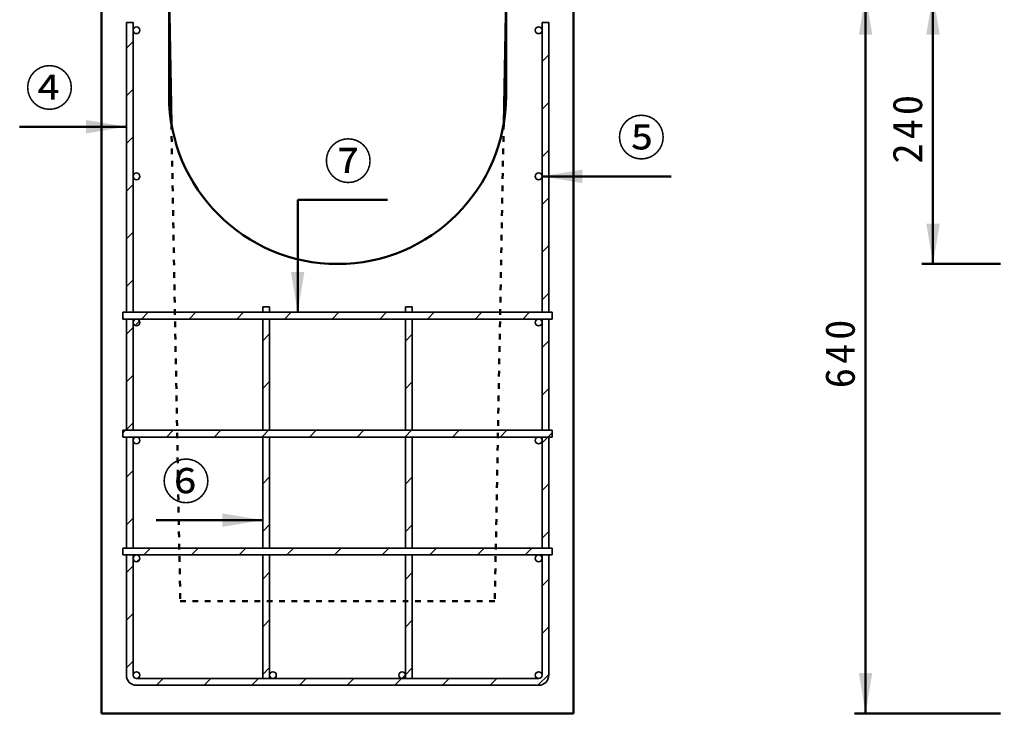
# Model space of a CAD drawing. Units: millimetres, scale not verified. Extents: x 100 to 4105, y 100 to 2870.
# Drawn here: x 1100 to 1973, y 765 to 1383 of the extents above; entities that cross this region are included whole.
import ezdxf
from ezdxf.enums import TextEntityAlignment as Align

# ---------------------------------------------------------------- set-up
doc = ezdxf.new("R2010")
doc.units = ezdxf.units.MM
doc.header["$LTSCALE"] = 5
doc.linetypes.add('USER1', pattern=[2.2, 1, -1.2])
doc.layers.add('V-nasSTD', color=7, linetype='Continuous', lineweight=35)
doc.styles.add('ＭＳ ゴシック', font='')
doc.styles.get('ＭＳ ゴシック').set_extended_font_data('MS Gothic')

msp = doc.modelspace()

# ---------------------------------------------------------------- hatches: boundary and pattern name
at = {"layer": 'V-nasSTD'}
for points in [[(1858.969, 1369.045), (1852.969, 1405.045), (1846.969, 1369.045)], [(1906.969, 1369.045), (1912.969, 1405.045), (1918.969, 1369.045)], [(1158.969, 1281.202), (1194.969, 1287.202), (1158.969, 1293.202)], [(1600.969, 1237.045), (1564.969, 1243.045), (1600.969, 1249.045)], [(1918.969, 1201.045), (1912.969, 1165.045), (1906.969, 1201.045)], [(1341.469, 1158.045), (1347.469, 1122.045), (1353.469, 1158.045)], [(1280.469, 931.045), (1316.469, 937.045), (1280.469, 943.045)], [(1846.969, 801.045), (1852.969, 765.045), (1858.969, 801.045)]]:
    msp.add_hatch(color=256, dxfattribs=at).paths.add_polyline_path(points)

# ---------------------------------------------------------------- linework, layer by layer
at = {"layer": 'V-nasSTD', "lineweight": 50}
for p, q in [((1232.969, 1405.045), (1232.969, 1315.045)), ((1235.103, 1289.836), (1232.969, 1405.045)), ((1530.836, 1289.836), (1532.969, 1405.045)), ((1532.969, 1405.045), (1532.969, 1315.045)), ((1852.969, 765.045), (1852.969, 1405.045)), ((1912.969, 1165.045), (1912.969, 1405.045)), ((1172.969, 1393.045), (1172.969, 765.045)), ((1592.969, 1393.045), (1592.969, 765.045)), ((1099.969, 1287.202), (1194.969, 1287.202)), ((1679.969, 1243.045), (1564.969, 1243.045)), ((1347.469, 1222.045), (1347.469, 1122.045)), ((1347.469, 1222.045), (1427.469, 1222.045)), ((1972.969, 1165.045), (1902.969, 1165.045)), ((1221.469, 937.045), (1316.469, 937.045)), ((1172.969, 765.045), (1592.969, 765.045)), ((1972.969, 765.045), (1842.969, 765.045))]:
    msp.add_line(p, q, dxfattribs=at)
at = {"layer": 'V-nasSTD'}
for p, q in [((1194.969, 1380.045), (1194.969, 1122.045)), ((1200.969, 1380.045), (1194.969, 1380.045)), ((1194.969, 1380.045), (1194.969, 1122.045)), ((1200.969, 1122.045), (1200.969, 1380.045)), ((1564.969, 1122.045), (1564.969, 1380.045)), ((1570.969, 1380.045), (1564.969, 1380.045)), ((1570.969, 1380.045), (1570.969, 1122.045)), ((1200.969, 1243.045), (1200.969, 1373.045)), ((1194.969, 1357.101), (1200.969, 1363.101)), ((1564.969, 1345.264), (1570.969, 1351.264)), ((1194.969, 1314.675), (1200.969, 1320.675)), ((1564.969, 1302.837), (1570.969, 1308.837)), ((1194.969, 1272.249), (1200.969, 1278.249)), ((1564.969, 1260.411), (1570.969, 1266.411)), ((1200.969, 1122.045), (1200.969, 1243.045)), ((1205.875, 1240.728), (1206.286, 1241.139)), ((1564.969, 1243.045), (1564.969, 1122.045)), ((1570.969, 1122.045), (1570.969, 1243.045)), ((1194.969, 1229.822), (1200.969, 1235.822)), ((1564.969, 1217.985), (1570.969, 1223.985)), ((1194.969, 1187.396), (1200.969, 1193.396)), ((1564.969, 1175.558), (1570.969, 1181.558)), ((1194.969, 1144.969), (1200.969, 1150.969)), ((1564.969, 1133.132), (1570.969, 1139.132)), ((1316.469, 1127.045), (1322.469, 1127.045)), ((1322.469, 1127.045), (1316.469, 1127.045)), ((1316.469, 1127.045), (1316.469, 1122.045)), ((1316.469, 1122.045), (1316.469, 1127.045)), ((1322.469, 1127.045), (1316.469, 1127.045)), ((1316.469, 1127.045), (1316.469, 1122.045)), ((1322.469, 1122.045), (1322.469, 1127.045)), ((1322.469, 1127.045), (1322.469, 1122.045)), ((1322.469, 1122.045), (1322.469, 1127.045)), ((1443.469, 1127.045), (1449.469, 1127.045)), ((1449.469, 1127.045), (1443.469, 1127.045)), ((1443.469, 1127.045), (1443.469, 1122.045)), ((1443.469, 1122.045), (1443.469, 1127.045)), ((1449.469, 1122.045), (1449.469, 1127.045)), ((1449.469, 1127.045), (1449.469, 1122.045)), ((1191.969, 1122.045), (1191.969, 1116.045)), ((1191.969, 1122.045), (1191.969, 1116.045)), ((1191.969, 1122.045), (1573.969, 1122.045)), ((1194.969, 1122.045), (1191.969, 1122.045)), ((1191.969, 1122.045), (1191.969, 1116.045)), ((1238.21, 1122.045), (1200.969, 1122.045)), ((1208.471, 1116.045), (1214.471, 1122.045)), ((1316.469, 1122.045), (1238.21, 1122.045)), ((1250.898, 1116.045), (1256.898, 1122.045)), ((1293.324, 1116.045), (1299.324, 1122.045)), ((1347.469, 1122.045), (1322.469, 1122.045)), ((1335.75, 1116.045), (1341.75, 1122.045)), ((1443.469, 1122.045), (1347.469, 1122.045)), ((1378.177, 1116.045), (1384.177, 1122.045)), ((1420.603, 1116.045), (1426.603, 1122.045)), ((1449.469, 1122.045), (1443.469, 1122.045)), ((1527.729, 1122.045), (1449.469, 1122.045)), ((1463.03, 1116.045), (1469.03, 1122.045)), ((1505.456, 1116.045), (1511.456, 1122.045)), ((1564.969, 1122.045), (1527.729, 1122.045)), ((1547.882, 1116.045), (1553.882, 1122.045)), ((1573.969, 1122.045), (1570.969, 1122.045)), ((1573.969, 1122.045), (1573.969, 1116.045)), ((1573.969, 1116.045), (1573.969, 1122.045)), ((1573.969, 1116.045), (1191.969, 1116.045)), ((1191.969, 1116.045), (1194.969, 1116.045)), ((1194.969, 1116.045), (1194.969, 1017.045)), ((1194.969, 1116.045), (1194.969, 1017.045)), ((1200.969, 1017.045), (1200.969, 1116.045)), ((1203.969, 1116.045), (1200.969, 1116.045)), ((1200.969, 1116.045), (1200.969, 1113.045)), ((1200.969, 1113.045), (1200.969, 1017.045)), ((1202.736, 1110.31), (1206.704, 1114.278)), ((1238.321, 1116.045), (1203.969, 1116.045)), ((1316.469, 1116.045), (1238.321, 1116.045)), ((1316.469, 1017.045), (1316.469, 1116.045)), ((1316.469, 1017.045), (1316.469, 1116.045)), ((1322.469, 1116.045), (1322.469, 1017.045)), ((1443.469, 1116.045), (1322.469, 1116.045)), ((1322.469, 1116.045), (1322.469, 1017.045)), ((1443.469, 1017.045), (1443.469, 1116.045)), ((1443.469, 1017.045), (1443.469, 1116.045)), ((1449.469, 1116.045), (1449.469, 1017.045)), ((1527.617, 1116.045), (1449.469, 1116.045)), ((1449.469, 1116.045), (1449.469, 1017.045)), ((1561.969, 1116.045), (1527.617, 1116.045)), ((1564.969, 1116.045), (1561.969, 1116.045)), ((1564.969, 1017.045), (1564.969, 1116.045)), ((1564.969, 1113.045), (1564.969, 1116.045)), ((1564.969, 1017.045), (1564.969, 1113.045)), ((1570.969, 1116.045), (1570.969, 1017.045)), ((1570.969, 1017.045), (1570.969, 1116.045)), ((1570.969, 1116.045), (1573.969, 1116.045)), ((1194.969, 1102.543), (1200.969, 1108.543)), ((1316.469, 1096.764), (1322.469, 1102.764)), ((1443.469, 1096.485), (1449.469, 1102.485)), ((1564.969, 1090.705), (1570.969, 1096.705)), ((1194.969, 1060.117), (1200.969, 1066.117)), ((1316.469, 1054.337), (1322.469, 1060.337)), ((1443.469, 1054.058), (1449.469, 1060.058)), ((1564.969, 1048.279), (1570.969, 1054.279)), ((1194.969, 1017.69), (1200.969, 1023.69)), ((1191.969, 1017.045), (1191.969, 1011.045)), ((1191.969, 1017.045), (1573.969, 1017.045)), ((1191.969, 1014.69), (1194.324, 1017.045)), ((1194.969, 1017.045), (1191.969, 1017.045)), ((1191.969, 1017.045), (1191.969, 1011.045)), ((1200.969, 1017.045), (1240.155, 1017.045)), ((1230.75, 1011.045), (1236.75, 1017.045)), ((1240.155, 1017.045), (1316.469, 1017.045)), ((1273.177, 1011.045), (1279.177, 1017.045)), ((1315.603, 1011.045), (1322.469, 1017.911)), ((1322.469, 1017.045), (1443.469, 1017.045)), ((1358.03, 1011.045), (1364.03, 1017.045)), ((1400.456, 1011.045), (1406.456, 1017.045)), ((1442.882, 1011.045), (1449.469, 1017.632)), ((1449.469, 1017.045), (1525.784, 1017.045)), ((1485.309, 1011.045), (1491.309, 1017.045)), ((1525.784, 1017.045), (1564.969, 1017.045)), ((1527.735, 1011.045), (1533.735, 1017.045)), ((1564.969, 1005.852), (1573.969, 1014.852)), ((1573.969, 1017.045), (1570.969, 1017.045)), ((1573.969, 1017.045), (1573.969, 1011.045)), ((1573.969, 1011.045), (1573.969, 1017.045)), ((1573.969, 1011.045), (1191.969, 1011.045)), ((1191.969, 1011.045), (1194.969, 1011.045)), ((1194.969, 912.045), (1194.969, 1011.045)), ((1194.969, 1011.045), (1194.969, 912.045)), ((1200.969, 1011.045), (1200.969, 912.045)), ((1203.969, 1011.045), (1200.969, 1011.045)), ((1200.969, 1011.045), (1200.969, 1008.045)), ((1200.969, 1008.045), (1200.969, 912.045)), ((1240.266, 1011.045), (1203.969, 1011.045)), ((1316.469, 1011.045), (1240.266, 1011.045)), ((1316.469, 912.045), (1316.469, 1011.045)), ((1316.469, 937.045), (1316.469, 1011.045)), ((1322.469, 1011.045), (1322.469, 912.045)), ((1443.469, 1011.045), (1322.469, 1011.045)), ((1322.469, 1011.045), (1322.469, 912.045)), ((1443.469, 912.045), (1443.469, 1011.045)), ((1443.469, 912.045), (1443.469, 1011.045)), ((1449.469, 1011.045), (1449.469, 912.045)), ((1525.673, 1011.045), (1449.469, 1011.045)), ((1449.469, 1011.045), (1449.469, 912.045)), ((1561.969, 1011.045), (1525.673, 1011.045)), ((1564.969, 1011.045), (1561.969, 1011.045)), ((1564.969, 912.045), (1564.969, 1011.045)), ((1564.969, 1008.045), (1564.969, 1011.045)), ((1564.969, 912.045), (1564.969, 1008.045)), ((1570.969, 1011.045), (1570.969, 912.045)), ((1570.969, 912.045), (1570.969, 1011.045)), ((1570.969, 1011.045), (1573.969, 1011.045)), ((1194.969, 975.264), (1200.969, 981.264)), ((1316.469, 969.485), (1322.469, 975.485)), ((1443.469, 969.205), (1449.469, 975.205)), ((1564.969, 963.426), (1570.969, 969.426)), ((1194.969, 932.837), (1200.969, 938.837)), ((1316.469, 912.045), (1316.469, 937.045)), ((1316.469, 927.058), (1322.469, 933.058)), ((1443.469, 926.779), (1449.469, 932.779)), ((1564.969, 921), (1570.969, 927)), ((1191.969, 912.045), (1191.969, 906.045)), ((1191.969, 912.045), (1573.969, 912.045)), ((1194.969, 912.045), (1191.969, 912.045)), ((1191.969, 912.045), (1191.969, 906.045)), ((1200.969, 912.045), (1242.099, 912.045)), ((1210.603, 906.045), (1216.603, 912.045)), ((1242.099, 912.045), (1316.469, 912.045)), ((1253.03, 906.045), (1259.03, 912.045)), ((1295.456, 906.045), (1301.456, 912.045)), ((1322.469, 912.045), (1443.469, 912.045)), ((1337.882, 906.045), (1343.882, 912.045)), ((1380.309, 906.045), (1386.309, 912.045)), ((1422.735, 906.045), (1428.735, 912.045)), ((1449.469, 912.045), (1523.84, 912.045)), ((1465.162, 906.045), (1471.162, 912.045)), ((1507.588, 906.045), (1513.588, 912.045)), ((1523.84, 912.045), (1564.969, 912.045)), ((1550.014, 906.045), (1556.014, 912.045)), ((1573.969, 912.045), (1570.969, 912.045)), ((1573.969, 912.045), (1573.969, 906.045)), ((1573.969, 906.045), (1573.969, 912.045)), ((1573.969, 906.045), (1191.969, 906.045)), ((1191.969, 906.045), (1194.969, 906.045)), ((1194.969, 906.045), (1194.969, 799.045)), ((1194.969, 906.045), (1194.969, 799.045)), ((1200.969, 906.045), (1200.969, 799.045)), ((1203.969, 906.045), (1200.969, 906.045)), ((1200.969, 906.045), (1200.969, 903.045)), ((1200.969, 903.045), (1200.969, 799.045)), ((1242.21, 906.045), (1203.969, 906.045)), ((1204.691, 900.133), (1206.881, 902.323)), ((1316.469, 906.045), (1242.21, 906.045)), ((1316.469, 796.045), (1316.469, 906.045)), ((1316.469, 865.045), (1316.469, 906.045)), ((1322.469, 796.045), (1322.469, 906.045)), ((1443.469, 906.045), (1322.469, 906.045)), ((1322.469, 906.045), (1322.469, 865.045)), ((1443.469, 796.045), (1443.469, 906.045)), ((1443.469, 865.045), (1443.469, 906.045)), ((1449.469, 906.045), (1449.469, 796.045)), ((1523.729, 906.045), (1449.469, 906.045)), ((1449.469, 906.045), (1449.469, 865.045)), ((1561.969, 906.045), (1523.729, 906.045)), ((1564.969, 906.045), (1561.969, 906.045)), ((1564.969, 799.045), (1564.969, 906.045)), ((1564.969, 903.045), (1564.969, 906.045)), ((1564.969, 799.045), (1564.969, 903.045)), ((1570.969, 906.045), (1570.969, 799.045)), ((1570.969, 799.045), (1570.969, 906.045)), ((1570.969, 906.045), (1573.969, 906.045)), ((1194.969, 890.411), (1200.969, 896.411)), ((1316.469, 884.632), (1322.469, 890.632)), ((1443.469, 884.352), (1449.469, 890.352)), ((1564.969, 878.573), (1570.969, 884.573)), ((1316.469, 796.045), (1316.469, 865.045)), ((1322.469, 865.045), (1322.469, 799.045)), ((1443.469, 799.045), (1443.469, 865.045)), ((1449.469, 865.045), (1449.469, 796.045)), ((1194.969, 847.985), (1200.969, 853.985)), ((1316.469, 842.205), (1322.469, 848.205)), ((1443.469, 841.926), (1449.469, 847.926)), ((1564.969, 836.147), (1570.969, 842.147)), ((1194.969, 805.558), (1200.969, 811.558)), ((1316.469, 799.779), (1322.469, 805.779)), ((1443.469, 799.5), (1449.469, 805.5)), ((1203.969, 796.045), (1561.969, 796.045)), ((1203.969, 796.045), (1316.469, 796.045)), ((1221.882, 790.045), (1227.882, 796.045)), ((1264.309, 790.045), (1270.309, 796.045)), ((1306.735, 790.045), (1312.735, 796.045)), ((1322.469, 799.045), (1322.469, 796.045)), ((1322.469, 796.045), (1325.469, 796.045)), ((1325.469, 796.045), (1440.469, 796.045)), ((1349.162, 790.045), (1355.162, 796.045)), ((1391.588, 790.045), (1397.588, 796.045)), ((1434.014, 790.045), (1440.014, 796.045)), ((1440.045, 796.075), (1443.439, 799.469)), ((1440.469, 796.045), (1443.469, 796.045)), ((1443.469, 796.045), (1443.469, 799.045)), ((1449.469, 796.045), (1561.969, 796.045)), ((1476.441, 790.045), (1482.441, 796.045)), ((1518.867, 790.045), (1524.867, 796.045)), ((1561.294, 790.045), (1570.969, 799.72)), ((1203.969, 790.045), (1561.969, 790.045)), ((1203.969, 790.045), (1561.969, 790.045))]:
    msp.add_line(p, q, dxfattribs=at)
at = {"layer": 'V-nasSTD', "linetype": 'USER1', "lineweight": 50}
for p, q in [((1235.103, 1289.836), (1242.969, 865.045)), ((1530.836, 1289.836), (1522.969, 865.045)), ((1242.969, 865.045), (1522.969, 865.045))]:
    msp.add_line(p, q, dxfattribs=at)
at = {"layer": 'V-nasSTD'}
for centre in [(1203.969, 1373.045), (1203.969, 1373.045), (1561.969, 1373.045), (1561.969, 1373.045), (1203.969, 1243.045), (1203.969, 1243.045), (1561.969, 1243.045), (1561.969, 1243.045), (1203.969, 1113.045), (1561.969, 1113.045), (1203.969, 1008.045), (1561.969, 1008.045), (1203.969, 903.045), (1561.969, 903.045), (1203.969, 799.045), (1325.469, 799.045), (1440.469, 799.045), (1561.969, 799.045)]:
    msp.add_circle(centre, 3, dxfattribs=at)
at = {"layer": 'V-nasSTD', "lineweight": 50}
for start, end in [(180, 270), (270, 0)]:
    msp.add_arc((1382.969, 1315.045), 150, start, end, dxfattribs=at)
at = {"layer": 'V-nasSTD'}
for centre, radius, start, end in [((1203.969, 1113.045), 3, 90, 180), ((1203.969, 1113.045), 3, 180, 90), ((1561.969, 1113.045), 3, 90, 0), ((1561.969, 1113.045), 3, 0, 90), ((1203.969, 1008.045), 3, 90, 180), ((1203.969, 1008.045), 3, 180, 90), ((1561.969, 1008.045), 3, 90, 0), ((1561.969, 1008.045), 3, 0, 90), ((1203.969, 903.045), 3, 90, 180), ((1203.969, 903.045), 3, 180, 90), ((1561.969, 903.045), 3, 90, 0), ((1561.969, 903.045), 3, 0, 90), ((1203.969, 799.045), 9, 180, 270), ((1203.969, 799.045), 9, 180, 270), ((1203.969, 799.045), 9, 180, 270), ((1203.969, 799.045), 3, 270, 180), ((1203.969, 799.045), 3, 180, 270), ((1203.969, 799.045), 3, 180, 270), ((1203.969, 799.045), 3, 180, 270), ((1203.969, 799.045), 3, 180, 270), ((1203.969, 799.045), 3, 180, 270), ((1325.469, 799.045), 3, 270, 180), ((1325.469, 799.045), 3, 180, 270), ((1440.469, 799.045), 3, 0, 270), ((1440.469, 799.045), 3, 270, 0), ((1561.969, 799.045), 3, 0, 270), ((1561.969, 799.045), 3, 270, 0), ((1561.969, 799.045), 9, 270, 0), ((1561.969, 799.045), 9, 270, 0), ((1561.969, 799.045), 3, 270, 0), ((1561.969, 799.045), 3, 270, 0), ((1561.969, 799.045), 3, 270, 0), ((1561.969, 799.045), 9, 270, 0), ((1561.969, 799.045), 3, 270, 0)]:
    msp.add_arc(centre, radius, start, end, dxfattribs=at)

# ---------------------------------------------------------------- texts
at = {"layer": 'V-nasSTD', "style": 'ＭＳ ゴシック'}
for s, p in [('④', (1104.969, 1337.402)), ('⑤', (1631.769, 1293.245)), ('⑦', (1370.869, 1272.245)), ('⑥', (1226.469, 987.245))]:
    msp.add_text(s, height=31.67, dxfattribs=at).set_placement(p, align=Align.TOP_LEFT)
at = {"layer": 'V-nasSTD', "char_height": 26.39, "attachment_point": 1, "rotation": 90, "style": 'ＭＳ ゴシック'}
for s, insert in [('\\T1.2;240', (1876.969, 1254.445)), ('\\T1.2;640', (1816.969, 1054.445))]:
    msp.add_mtext(s, dxfattribs=dict(at, insert=insert))

doc.saveas('drawing.dxf')
